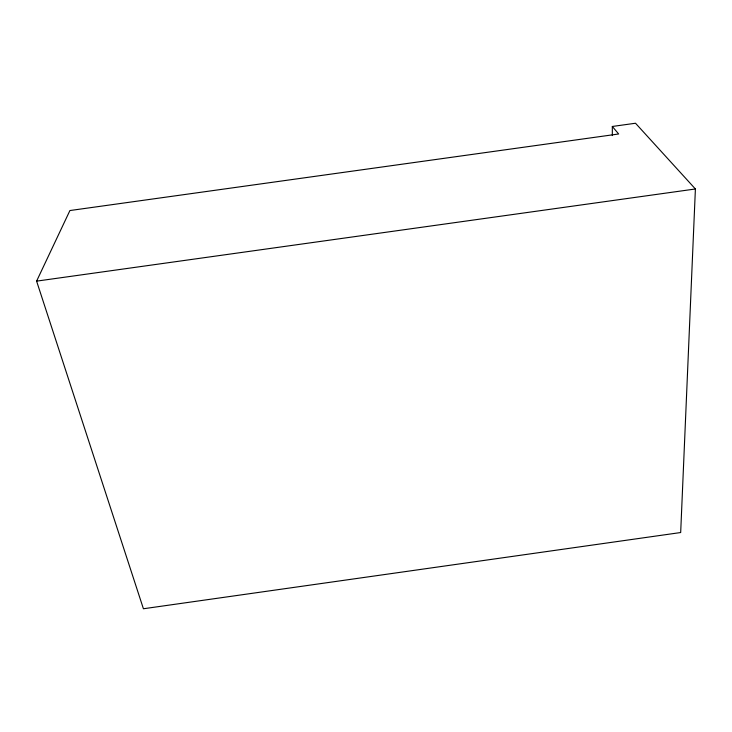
<?xml version="1.0" encoding="UTF-8"?>
<svg xmlns="http://www.w3.org/2000/svg" width="732" height="732" viewBox="0 0 732 732"><rect width="100%" height="100%" fill="white"/><g stroke="black" fill="none" stroke-linecap="round" stroke-linejoin="round"><path stroke-width="1.1" d="M695.4 188.975L680.678 532.539L143.417 608.759L36.6 281.134L69.915 210.542L618.659 133.983L612.318 126.471L635.513 123.241L695.4 188.975L36.6 281.134M612.318 126.471L612.336 135.576"/></g></svg>
